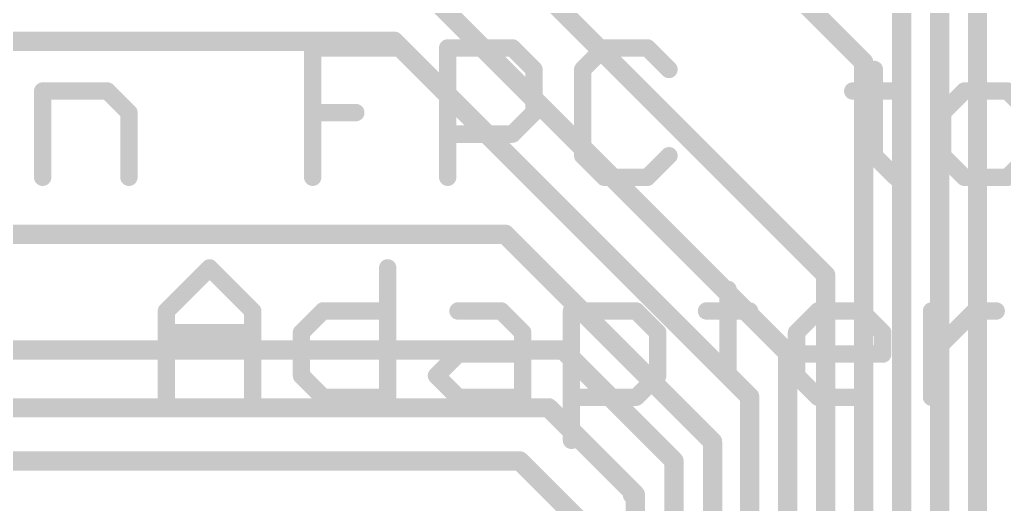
# Model space of a CAD drawing. Extents: x -28 to 28, y -5.2 to 53.3.
# Drawn here: x -12.36 to 0.6, y 32 to 38.38 of the extents above; entities that cross this region are included whole.
import ezdxf

# ---------------------------------------------------------------- set-up
doc = ezdxf.new("R2010")
doc.units = 0
doc.layers.add('1', color=12, linetype='CONTINUOUS')
doc.layers.add('21', color=40, linetype='CONTINUOUS')

msp = doc.modelspace()

# ---------------------------------------------------------------- linework, layer by layer
at = {"layer": '1', "const_width": 0.254}
for points in [[(-1.25, 37.826), (-9.144, 45.72)], [(-1.75, 35.024), (-9.906, 43.18)], [(-0.25, 25.7175), (-0.25, 42.287)], [(0.25, 25.7175), (0.25, 42.287)], [(-2.25, 34), (-8.89, 40.64)], [(-0.75, 25.7175), (-0.75, 40.628)], [(-7.4295, 38.1), (-26.924, 38.1)], [(-2.75, 33.4205), (-7.4295, 38.1)], [(-1.25, 25.7175), (-1.25, 37.826)], [(-5.969, 35.56), (-26.416, 35.56)], [(-3.2385, 32.8295), (-5.969, 35.56)], [(-1.75, 25.7175), (-1.75, 35.024)], [(-5.207, 34.036), (-13.716, 34.036)], [(-3.7465, 32.5755), (-5.207, 34.036)], [(-2.25, 25.7175), (-2.25, 34)], [(-2.75, 25.7175), (-2.75, 33.4205)], [(-5.3975, 33.274), (-13.462, 33.274)], [(-4.2545, 32.131), (-5.3975, 33.274)], [(-3.2385, 25.781), (-3.2385, 32.8295)], [(-5.7785, 32.5755), (-13.3985, 32.5755)], [(-4.7625, 31.5595), (-5.7785, 32.5755)], [(-3.7465, 25.654), (-3.7465, 32.5755)], [(-4.2926, 32.131), (-4.2545, 32.131)], [(-4.2545, 32.0929), (-4.2926, 32.131)], [(-4.2545, 25.781), (-4.2545, 32.0929)]]:
    msp.add_lwpolyline(points, dxfattribs=at)
at = {"layer": '1', "const_width": 0.127}
for points in [[(-7.3846, 38.1449, 1), (-7.4744, 38.0551)], [(-7.4295, 38.0365, 1), (-7.4295, 38.1635)], [(-1.1865, 37.826, 1), (-1.3135, 37.826)], [(-1.2949, 37.7811, 1), (-1.2051, 37.8709)], [(-5.9241, 35.6049, 1), (-6.0139, 35.5151)], [(-5.969, 35.4965, 1), (-5.969, 35.6235)], [(-1.6865, 35.024, 1), (-1.8135, 35.024)], [(-1.7949, 34.9791, 1), (-1.7051, 35.0689)], [(-5.1621, 34.0809, 1), (-5.2519, 33.9911)], [(-5.207, 33.9725, 1), (-5.207, 34.0995)], [(-2.1865, 34, 1), (-2.3135, 34)], [(-2.2949, 33.9551, 1), (-2.2051, 34.0449)], [(-2.6865, 33.4205, 1), (-2.8135, 33.4205)], [(-2.7949, 33.3756, 1), (-2.7051, 33.4654)], [(-5.3526, 33.3189, 1), (-5.4424, 33.2291)], [(-5.3975, 33.2105, 1), (-5.3975, 33.3375)], [(-3.175, 32.8295, 1), (-3.302, 32.8295)], [(-3.2834, 32.7846, 1), (-3.1936, 32.8744)], [(-5.7336, 32.6204, 1), (-5.8234, 32.5306)], [(-5.7785, 32.512, 1), (-5.7785, 32.639)], [(-3.683, 32.5755, 1), (-3.81, 32.5755)], [(-3.7914, 32.5306, 1), (-3.7016, 32.6204)], [(-4.2926, 32.1945, 1), (-4.2926, 32.0675)], [(-4.2477, 32.1759, 1), (-4.3375, 32.0861)], [(-4.191, 32.0929, 1), (-4.318, 32.0929)], [(-4.2994, 32.0861, 1), (-4.2096, 32.1759)], [(-4.2994, 32.048, 1), (-4.2096, 32.1378)], [(-4.2545, 32.0675, 1), (-4.2545, 32.1945)]]:
    msp.add_lwpolyline(points, format="xyb", dxfattribs=at)
at = {"layer": '21', "const_width": 0.2286}
for points in [[(-8.5023, 36.3093), (-8.5023, 38.0126)], [(-8.5023, 38.0126), (-7.3668, 38.0126)], [(-6.7248, 36.3093), (-6.7248, 38.0126)], [(-6.7248, 38.0126), (-5.8732, 38.0126)], [(-5.8732, 38.0126), (-5.5893, 37.7287)], [(-4.6635, 38.0126), (-4.9473, 37.7287)], [(-4.0957, 38.0126), (-4.6635, 38.0126)], [(-3.8118, 37.7287), (-4.0957, 38.0126)], [(-5.5893, 37.7287), (-5.5893, 37.1609)], [(-4.9473, 37.7287), (-4.9473, 36.5932)], [(-1.1085, 37.7287), (-1.1085, 36.5932)], [(-12.0573, 36.3093), (-12.0573, 37.4448)], [(-12.0573, 37.4448), (-11.2056, 37.4448)], [(-11.2056, 37.4448), (-10.9218, 37.1609)], [(-1.3924, 37.4448), (-0.8246, 37.4448)], [(0.0765, 37.4448), (-0.2074, 37.1609)], [(0.6442, 37.4448), (0.0765, 37.4448)], [(0.9281, 37.1609), (0.6442, 37.4448)], [(-10.9218, 37.1609), (-10.9218, 36.3093)], [(-8.5023, 37.1609), (-7.9346, 37.1609)], [(-5.5893, 37.1609), (-5.8732, 36.8771)], [(-0.2074, 37.1609), (-0.2074, 36.5932)], [(-5.8732, 36.8771), (-6.7248, 36.8771)], [(-4.9473, 36.5932), (-4.6635, 36.3093)], [(-4.0957, 36.3093), (-3.8118, 36.5932)], [(-1.1085, 36.5932), (-0.8246, 36.3093)], [(-0.2074, 36.5932), (0.0765, 36.3093)], [(0.6442, 36.3093), (0.9281, 36.5932)], [(-4.6635, 36.3093), (-4.0957, 36.3093)], [(0.0765, 36.3093), (0.6442, 36.3093)], [(-10.4279, 34.5492), (-9.8601, 35.117)], [(-9.8601, 35.117), (-9.2924, 34.5492)], [(-7.5149, 35.117), (-7.5149, 33.4137)], [(-3.0341, 34.8331), (-3.0341, 33.6976)], [(-10.4279, 33.4137), (-10.4279, 34.5492)], [(-9.2924, 34.5492), (-9.2924, 33.4137)], [(-8.6504, 34.2653), (-8.3665, 34.5492)], [(-8.3665, 34.5492), (-7.5149, 34.5492)], [(-6.5891, 34.5492), (-6.0213, 34.5492)], [(-6.0213, 34.5492), (-5.7374, 34.2653)], [(-5.0954, 32.846), (-5.0954, 34.5492)], [(-5.0954, 34.5492), (-4.2438, 34.5492)], [(-4.2438, 34.5492), (-3.9599, 34.2653)], [(-3.318, 34.5492), (-2.7502, 34.5492)], [(-2.133, 34.2653), (-1.8491, 34.5492)], [(-1.8491, 34.5492), (-1.2813, 34.5492)], [(-1.2813, 34.5492), (-0.9975, 34.2653)], [(-0.3555, 33.4137), (-0.3555, 34.5492)], [(-0.3555, 33.9815), (0.2123, 34.5492)], [(0.2123, 34.5492), (0.4961, 34.5492)], [(-10.4279, 34.2653), (-9.2924, 34.2653)], [(-8.6504, 33.6976), (-8.6504, 34.2653)], [(-5.7374, 34.2653), (-5.7374, 33.4137)], [(-3.9599, 34.2653), (-3.9599, 33.6976)], [(-2.133, 33.6976), (-2.133, 34.2653)], [(-0.9975, 34.2653), (-0.9975, 33.9815)], [(-6.8729, 33.6976), (-6.5891, 33.9815)], [(-6.5891, 33.9815), (-5.7374, 33.9815)], [(-0.9975, 33.9815), (-2.133, 33.9815)], [(-8.3665, 33.4137), (-8.6504, 33.6976)], [(-6.5891, 33.4137), (-6.8729, 33.6976)], [(-3.9599, 33.6976), (-4.2438, 33.4137)], [(-3.0341, 33.6976), (-2.7502, 33.4137)], [(-1.8491, 33.4137), (-2.133, 33.6976)], [(-7.5149, 33.4137), (-8.3665, 33.4137)], [(-5.7374, 33.4137), (-6.5891, 33.4137)], [(-4.2438, 33.4137), (-5.0954, 33.4137)], [(-1.2813, 33.4137), (-1.8491, 33.4137)]]:
    msp.add_lwpolyline(points, dxfattribs=at)
at = {"layer": '21', "const_width": 0.1143}
for points in [[(-8.4452, 38.0126, 1), (-8.5595, 38.0126)], [(-8.5023, 38.0697, 1), (-8.5023, 37.9554)], [(-7.3668, 37.9554, 1), (-7.3668, 38.0697)], [(-6.6677, 38.0126, 1), (-6.782, 38.0126)], [(-6.7248, 38.0697, 1), (-6.7248, 37.9554)], [(-5.8328, 38.053, 1), (-5.9136, 37.9721)], [(-5.8732, 37.9554, 1), (-5.8732, 38.0697)], [(-4.6635, 38.0697, 1), (-4.6635, 37.9554)], [(-4.623, 37.9721, 1), (-4.7039, 38.053)], [(-4.0553, 38.053, 1), (-4.1361, 37.9721)], [(-4.0957, 37.9554, 1), (-4.0957, 38.0697)], [(-5.5322, 37.7287, 1), (-5.6465, 37.7287)], [(-5.6297, 37.6883, 1), (-5.5489, 37.7691)], [(-4.8902, 37.7287, 1), (-5.0045, 37.7287)], [(-4.9877, 37.7691, 1), (-4.9069, 37.6883)], [(-3.8522, 37.6883, 1), (-3.7714, 37.7691)], [(-1.0513, 37.7287, 1), (-1.1656, 37.7287)], [(-12.0573, 37.502, 1), (-12.0573, 37.3877)], [(-12.0001, 37.4448, 1), (-12.1144, 37.4448)], [(-11.1652, 37.4852, 1), (-11.2461, 37.4044)], [(-11.2056, 37.3877, 1), (-11.2056, 37.502)], [(-1.3924, 37.502, 1), (-1.3924, 37.3877)], [(-0.8246, 37.3877, 1), (-0.8246, 37.502)], [(0.0765, 37.502, 1), (0.0765, 37.3877)], [(0.1169, 37.4044, 1), (0.0361, 37.4852)], [(0.6847, 37.4852, 1), (0.6038, 37.4044)], [(0.6442, 37.3877, 1), (0.6442, 37.502)], [(-10.8646, 37.1609, 1), (-10.9789, 37.1609)], [(-10.9622, 37.1205, 1), (-10.8814, 37.2013)], [(-8.5023, 37.2181, 1), (-8.5023, 37.1038)], [(-7.9346, 37.1038, 1), (-7.9346, 37.2181)], [(-5.6465, 37.1609, 1), (-5.5322, 37.1609)], [(-5.5489, 37.1205, 1), (-5.6297, 37.2013)], [(-0.2478, 37.2013, 1), (-0.167, 37.1205)], [(-0.1502, 37.1609, 1), (-0.2645, 37.1609)], [(-6.7248, 36.9342, 1), (-6.7248, 36.8199)], [(-5.9136, 36.9175, 1), (-5.8328, 36.8366)], [(-5.8732, 36.8199, 1), (-5.8732, 36.9342)], [(-4.9069, 36.6336, 1), (-4.9877, 36.5528)], [(-3.7714, 36.5528, 1), (-3.8522, 36.6336)], [(-1.0681, 36.6336, 1), (-1.1489, 36.5528)], [(-0.167, 36.6336, 1), (-0.2478, 36.5528)], [(-5.0045, 36.5932, 1), (-4.8902, 36.5932)], [(-1.1656, 36.5932, 1), (-1.0513, 36.5932)], [(-0.2645, 36.5932, 1), (-0.1502, 36.5932)], [(-12.1144, 36.3093, 1), (-12.0001, 36.3093)], [(-10.9789, 36.3093, 1), (-10.8646, 36.3093)], [(-8.5595, 36.3093, 1), (-8.4452, 36.3093)], [(-6.782, 36.3093, 1), (-6.6677, 36.3093)], [(-4.6635, 36.3665, 1), (-4.6635, 36.2522)], [(-4.7039, 36.2689, 1), (-4.623, 36.3497)], [(-4.1361, 36.3497, 1), (-4.0553, 36.2689)], [(-4.0957, 36.2522, 1), (-4.0957, 36.3665)], [(-0.865, 36.2689, 1), (-0.7842, 36.3497)], [(0.0765, 36.3665, 1), (0.0765, 36.2522)], [(0.0361, 36.2689, 1), (0.1169, 36.3497)], [(0.6038, 36.3497, 1), (0.6847, 36.2689)], [(0.6442, 36.2522, 1), (0.6442, 36.3665)], [(-9.8197, 35.1574, 1), (-9.9006, 35.0765)], [(-9.8197, 35.0765, 1), (-9.9006, 35.1574)], [(-7.4578, 35.117, 1), (-7.5721, 35.117)], [(-2.9769, 34.8331, 1), (-3.0912, 34.8331)], [(-10.4683, 34.5896, 1), (-10.3875, 34.5088)], [(-10.3707, 34.5492, 1), (-10.485, 34.5492)], [(-9.2352, 34.5492, 1), (-9.3495, 34.5492)], [(-9.3328, 34.5088, 1), (-9.252, 34.5896)], [(-8.3665, 34.6064, 1), (-8.3665, 34.4921)], [(-8.3261, 34.5088, 1), (-8.4069, 34.5896)], [(-7.5149, 34.4921, 1), (-7.5149, 34.6064)], [(-6.5891, 34.6064, 1), (-6.5891, 34.4921)], [(-5.9809, 34.5896, 1), (-6.0617, 34.5088)], [(-6.0213, 34.4921, 1), (-6.0213, 34.6064)], [(-5.0954, 34.6064, 1), (-5.0954, 34.4921)], [(-5.0383, 34.5492, 1), (-5.1526, 34.5492)], [(-4.2034, 34.5896, 1), (-4.2842, 34.5088)], [(-4.2438, 34.4921, 1), (-4.2438, 34.6064)], [(-3.318, 34.6064, 1), (-3.318, 34.4921)], [(-2.7502, 34.4921, 1), (-2.7502, 34.6064)], [(-1.8491, 34.6064, 1), (-1.8491, 34.4921)], [(-1.8087, 34.5088, 1), (-1.8895, 34.5896)], [(-1.2409, 34.5896, 1), (-1.3218, 34.5088)], [(-1.2813, 34.4921, 1), (-1.2813, 34.6064)], [(-0.2983, 34.5492, 1), (-0.4126, 34.5492)], [(0.2123, 34.6064, 1), (0.2123, 34.4921)], [(0.2527, 34.5088, 1), (0.1719, 34.5896)], [(0.4961, 34.4921, 1), (0.4961, 34.6064)], [(-10.4279, 34.3225, 1), (-10.4279, 34.2082)], [(-9.2924, 34.2082, 1), (-9.2924, 34.3225)], [(-8.5933, 34.2653, 1), (-8.7076, 34.2653)], [(-8.6908, 34.3057, 1), (-8.61, 34.2249)], [(-5.6803, 34.2653, 1), (-5.7946, 34.2653)], [(-5.7778, 34.2249, 1), (-5.697, 34.3057)], [(-3.9028, 34.2653, 1), (-4.0171, 34.2653)], [(-4.0004, 34.2249, 1), (-3.9195, 34.3057)], [(-2.0758, 34.2653, 1), (-2.1901, 34.2653)], [(-2.1734, 34.3057, 1), (-2.0926, 34.2249)], [(-0.9403, 34.2653, 1), (-1.0546, 34.2653)], [(-1.0379, 34.2249, 1), (-0.9571, 34.3057)], [(-6.5891, 34.0386, 1), (-6.5891, 33.9243)], [(-6.5486, 33.941, 1), (-6.6295, 34.0219)], [(-5.7374, 33.9243, 1), (-5.7374, 34.0386)], [(-2.133, 34.0386, 1), (-2.133, 33.9243)], [(-0.9975, 33.9243, 1), (-0.9975, 34.0386)], [(-1.0546, 33.9815, 1), (-0.9403, 33.9815)], [(-0.3959, 34.0219, 1), (-0.3151, 33.941)], [(-8.61, 33.738, 1), (-8.6908, 33.6572)], [(-8.7076, 33.6976, 1), (-8.5933, 33.6976)], [(-6.8325, 33.738, 1), (-6.9133, 33.6572)], [(-6.9133, 33.738, 1), (-6.8325, 33.6572)], [(-4.0171, 33.6976, 1), (-3.9028, 33.6976)], [(-3.9195, 33.6572, 1), (-4.0004, 33.738)], [(-2.9937, 33.738, 1), (-3.0745, 33.6572)], [(-3.0912, 33.6976, 1), (-2.9769, 33.6976)], [(-2.0926, 33.738, 1), (-2.1734, 33.6572)], [(-2.1901, 33.6976, 1), (-2.0758, 33.6976)], [(-10.485, 33.4137, 1), (-10.3707, 33.4137)], [(-9.3495, 33.4137, 1), (-9.2352, 33.4137)], [(-8.3665, 33.4708, 1), (-8.3665, 33.3565)], [(-8.4069, 33.3733, 1), (-8.3261, 33.4541)], [(-7.5721, 33.4137, 1), (-7.4578, 33.4137)], [(-7.5149, 33.3565, 1), (-7.5149, 33.4708)], [(-6.5891, 33.4708, 1), (-6.5891, 33.3565)], [(-6.6295, 33.3733, 1), (-6.5486, 33.4541)], [(-5.7946, 33.4137, 1), (-5.6803, 33.4137)], [(-5.7374, 33.3565, 1), (-5.7374, 33.4708)], [(-5.0954, 33.4708, 1), (-5.0954, 33.3565)], [(-4.2842, 33.4541, 1), (-4.2034, 33.3733)], [(-4.2438, 33.3565, 1), (-4.2438, 33.4708)], [(-2.7906, 33.3733, 1), (-2.7098, 33.4541)], [(-1.8491, 33.4708, 1), (-1.8491, 33.3565)], [(-1.8895, 33.3733, 1), (-1.8087, 33.4541)], [(-1.2813, 33.3565, 1), (-1.2813, 33.4708)], [(-0.4126, 33.4137, 1), (-0.2983, 33.4137)], [(-5.1526, 32.846, 1), (-5.0383, 32.846)]]:
    msp.add_lwpolyline(points, format="xyb", dxfattribs=at)

doc.saveas('drawing.dxf')
